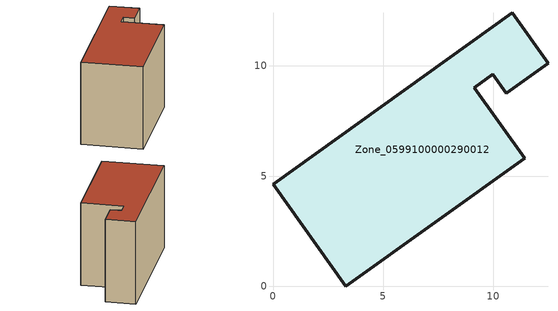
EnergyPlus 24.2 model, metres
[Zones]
Zone_0599100000290012
 floor ground (C_G): 3.31,0 0,4.63 10.86,12.41 12.49,10.12 10.6,8.76 9.99,9.61 9.14,9 11.42,5.81 z0
 wall outside (C_F): 9.99,9.61 10.6,8.76 12.49,10.12 10.86,12.41 0,4.63 3.31,0 11.42,5.81 9.14,9 9.99,9.61 z0:8
 roof outside (C_R): 3.31,0 11.42,5.81 9.14,9 9.99,9.61 10.6,8.76 12.49,10.12 10.86,12.41 0,4.63 z8
[BUILDING]
Pand.0599100000290012: North Axis=0; Terrain=City; Loads Convergence Tolerance Value=0.04; Temperature Convergence Tolerance Value=0.4; Solar Distribution=FullExterior; Maximum Number of Warmup Days=25; Minimum Number of Warmup Days=1
[Site:Location]
Rotterdam.The.Hague.AP_ZH_NLD Design_Conditions: Latitude=51.96; Longitude=4.45; Time Zone=1; Elevation=-4.5
[SITE:GROUNDTEMPERATURE:BUILDINGSURFACE]
18, 18, 18, 18, 18, 18, 18, 18, 18, 18, 18, 18
[MATERIAL] Thermal Absorptance=0.9; Solar Absorptance=0.7; Visible Absorptance=0.7
Name | Roughness | Thickness | Conductivity | Density | Specific Heat
G.TI.1975-1991 | MediumSmooth | 0.15 | 0.288461 | 540 | 1210
F.TI.1975-1991 | Rough | 0.3 | 0.230769 | 1920 | 840
R.TI.1975-1991 | MediumRough | 0.2 | 0.153846 | 1500 | 1000
[CONSTRUCTION]
C_G: G.TI.1975-1991
C_F: F.TI.1975-1991
C_R: R.TI.1975-1991
[ZONE]
Zone_0599100000290012: Type=1; Multiplier=1; Ceiling Height=Autocalculate; Volume=Autocalculate; Floor Area=autocalculate; Part of Total Floor Area=Yes
[ZONEINFILTRATION:DESIGNFLOWRATE]
Infil_Zone_0599100000290012: Zone or ZoneList or Space or SpaceList=Zone_0599100000290012; Schedule=AlwaysOn; Design Flow Rate Calculation Method=Flow/Area; Flow Rate per Floor Area=0.003; Constant Term Coefficient=1; Temperature Term Coefficient=0; Velocity Term Coefficient=0; Velocity Squared Term Coefficient=0
[HVACTEMPLATE:ZONE:IDEALLOADSAIRSYSTEM]
Zone_0599100000290012: Maximum Heating Supply Air Temperature=50; Minimum Cooling Supply Air Temperature=13; Maximum Heating Supply Air Humidity Ratio=0.0156; Minimum Cooling Supply Air Humidity Ratio=0.0077; Heating Limit=NoLimit; Cooling Limit=NoLimit; Dehumidification Control Type=ConstantSensibleHeatRatio; Cooling Sensible Heat Ratio=0.7; Dehumidification Setpoint=60; Humidification Control Type=None; Humidification Setpoint=30; Outdoor Air Method=None; Outdoor Air Flow Rate per Person=0.00944; Outdoor Air Flow Rate per Zone Floor Area=0; Outdoor Air Flow Rate per Zone=0; Demand Controlled Ventilation Type=None; Outdoor Air Economizer Type=NoEconomizer; Heat Recovery Type=None; Sensible Heat Recovery Effectiveness=0.7; Latent Heat Recovery Effectiveness=0.65
[ZONECONTROL:THERMOSTAT]
ThermostatControl_Zone_0599100000290012: Zone or ZoneList=Zone_0599100000290012; Control Type Schedule=DualSetpointControlType; Control 1=Thermostat_Zone_0599100000290012; Temperature Difference Between Cutout And Setpoint=0
[THERMOSTATSETPOINT:DUALSETPOINT]
Thermostat_Zone_0599100000290012: Heating Setpoint Temperature Schedule=HeatingSetpoint_Zone_0599100000290012; Cooling Setpoint Temperature Schedule=CoolingSetpoint_Zone_0599100000290012
[SCHEDULE:COMPACT]
HeatingSetpoint_Zone_0599100000290012: Through: 12/31, For: AllDays, Until: 24:00, 21
CoolingSetpoint_Zone_0599100000290012: Through: 12/31, For: AllDays, Until: 24:00, 24
DualSetpointControlType: Through: 12/31, For: AllDays, Until: 24:00, 4
AlwaysOn: Through: 12/31, For: AllDays, Until: 24:00, 1
